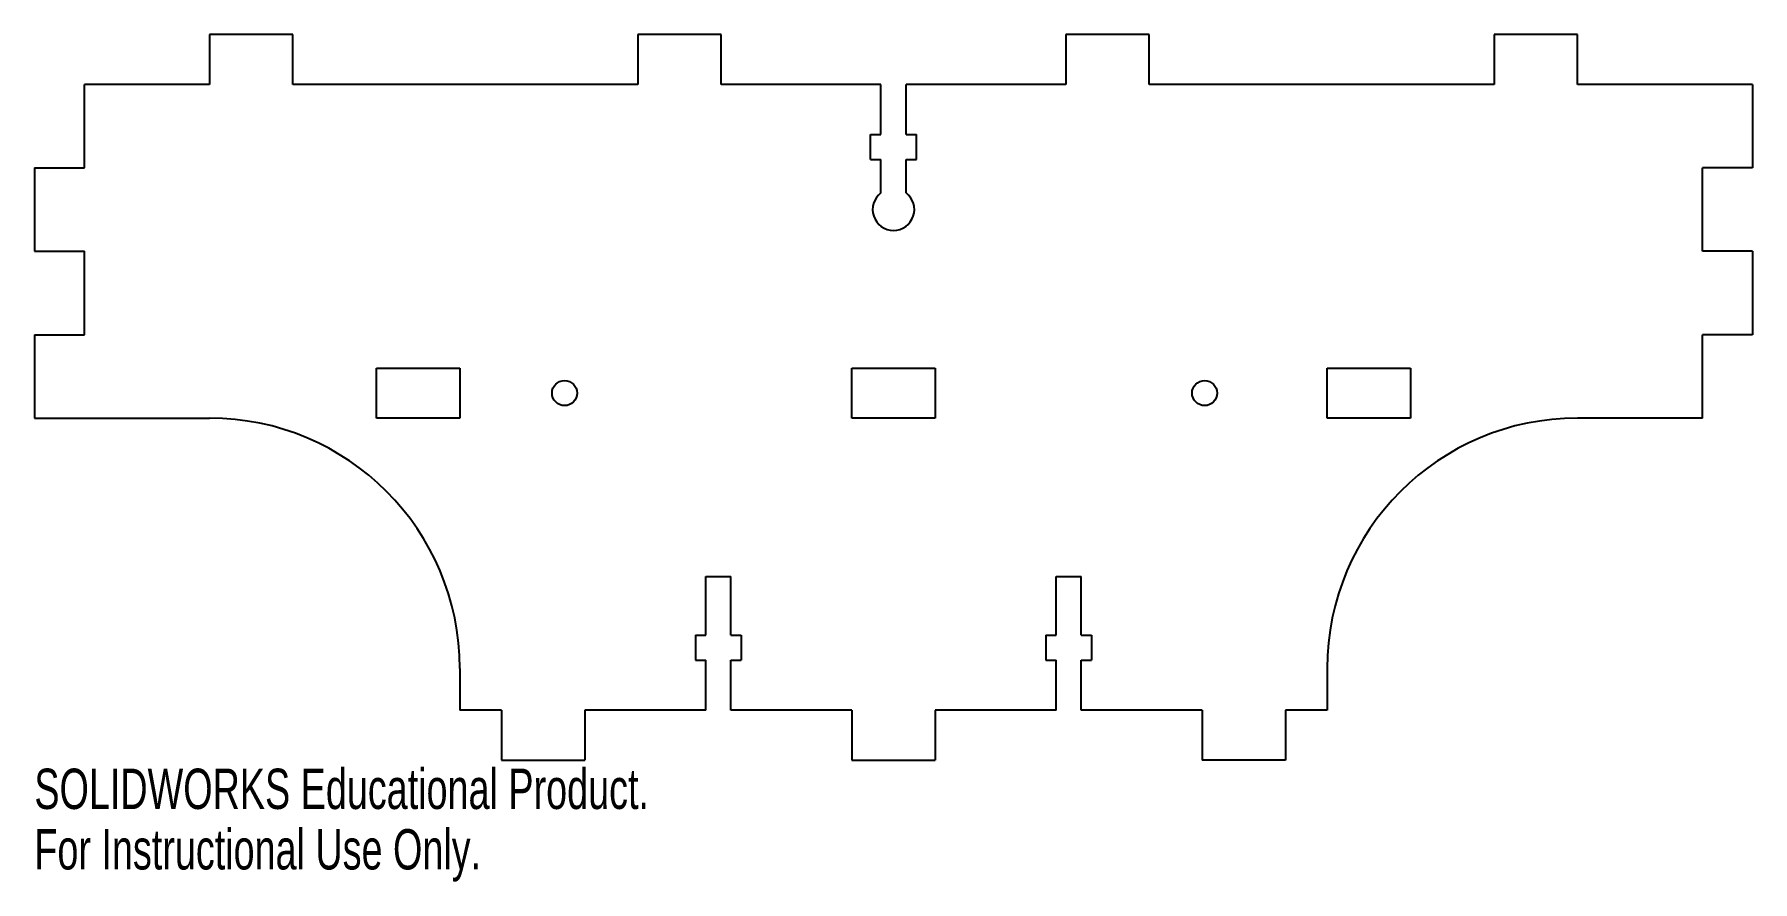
# Model space of a CAD drawing. Header units: millimetres. Extents: x -200 to 6, y -21 to 81.
import ezdxf

# ---------------------------------------------------------------- set-up
doc = ezdxf.new("R2010")
doc.units = ezdxf.units.MM
doc.styles.add('SLDTEXTSTYLE0', font='TXT', dxfattribs={"width": 0.7})

msp = doc.modelspace()

# ---------------------------------------------------------------- linework, layer by layer
at = {"color": 7, "linetype": 'Continuous', "lineweight": 25}
for p, q in [((-169, 81), (-179, 81)), ((-179, 81), (-179, 75)), ((-169, 75), (-169, 81)), ((-117.67, 81), (-127.67, 81)), ((-127.67, 81), (-127.67, 75)), ((-117.67, 75), (-117.67, 81)), ((-66.33, 81), (-76.33, 81)), ((-76.33, 81), (-76.33, 75)), ((-66.33, 75), (-66.33, 81)), ((-15, 81), (-25, 81)), ((-25, 81), (-25, 75)), ((-15, 75), (-15, 81)), ((-179, 75), (-194, 75)), ((-194, 65), (-194, 75)), ((-127.67, 75), (-169, 75)), ((-98.5, 75), (-117.67, 75)), ((-98.5, 69), (-98.5, 75)), ((-76.33, 75), (-95.5, 75)), ((-95.5, 69), (-95.5, 75)), ((-25, 75), (-66.33, 75)), ((6, 75), (-15, 75)), ((6, 75), (6, 65)), ((-99.75, 66), (-99.75, 69)), ((-99.75, 69), (-98.5, 69)), ((-95.5, 69), (-94.25, 69)), ((-94.25, 66), (-94.25, 69)), ((-99.75, 66), (-98.5, 66)), ((-98.5, 62), (-98.5, 66)), ((-95.5, 62), (-95.5, 66)), ((-95.5, 66), (-94.25, 66)), ((-200, 65), (-194, 65)), ((-200, 65), (-200, 55)), ((0, 55), (0, 65)), ((6, 65), (0, 65)), ((-200, 55), (-194, 55)), ((-194, 45), (-194, 55)), ((6, 55), (0, 55)), ((6, 55), (6, 45)), ((-200, 45), (-194, 45)), ((-200, 45), (-200, 35)), ((0, 35), (0, 45)), ((6, 45), (0, 45)), ((-159, 35), (-159, 41)), ((-159, 41), (-149, 41)), ((-149, 41), (-149, 35)), ((-102, 35), (-102, 41)), ((-102, 41), (-92, 41)), ((-92, 41), (-92, 35)), ((-45, 35), (-45, 41)), ((-45, 41), (-35, 41)), ((-35, 41), (-35, 35)), ((-200, 35), (-179, 35)), ((-149, 35), (-159, 35)), ((-92, 35), (-102, 35)), ((-35, 35), (-45, 35)), ((0, 35), (-15, 35)), ((-119.5, 9), (-119.5, 16)), ((-119.5, 16), (-116.5, 16)), ((-116.5, 9), (-116.5, 16)), ((-77.5, 9), (-77.5, 16)), ((-77.5, 16), (-74.5, 16)), ((-74.5, 9), (-74.5, 16)), ((-120.75, 9), (-120.75, 6)), ((-120.75, 9), (-119.5, 9)), ((-116.5, 9), (-115.25, 9)), ((-115.25, 9), (-115.25, 6)), ((-78.75, 9), (-78.75, 6)), ((-78.75, 9), (-77.5, 9)), ((-74.5, 9), (-73.25, 9)), ((-73.25, 9), (-73.25, 6)), ((-149, 5), (-149, 0)), ((-120.75, 6), (-119.5, 6)), ((-119.5, 0), (-119.5, 6)), ((-116.5, 6), (-115.25, 6)), ((-116.5, 0), (-116.5, 6)), ((-78.75, 6), (-77.5, 6)), ((-77.5, 0), (-77.5, 6)), ((-74.5, 6), (-73.25, 6)), ((-74.5, 0), (-74.5, 6)), ((-45, 5), (-45, 0)), ((-144, 0), (-149, 0)), ((-144, 0), (-144, -6)), ((-134, 0), (-134, -6)), ((-119.5, 0), (-134, 0)), ((-102, 0), (-116.5, 0)), ((-102, 0), (-102, -6)), ((-92, 0), (-92, -6)), ((-77.5, 0), (-92, 0)), ((-60, 0), (-74.5, 0)), ((-60, 0), (-60, -6)), ((-50, 0), (-50, -6)), ((-45, 0), (-50, 0)), ((-144, -6), (-134, -6)), ((-102, -6), (-92, -6)), ((-50, -6), (-60, -6))]:
    msp.add_line(p, q, dxfattribs=at)
for centre in [(-136.44, 38), (-59.71, 38)]:
    msp.add_circle(centre, 1.5, dxfattribs=at)
for centre, radius, start, end in [((-97, 60), 2.5, 126.8699, 53.1301), ((-179, 5), 30, 0, 90), ((-15, 5), 30, 90, 180)]:
    msp.add_arc(centre, radius, start, end, dxfattribs=at)

# ---------------------------------------------------------------- texts
at = {"color": 7, "linetype": 'Continuous', "char_height": 4.8336, "attachment_point": 1, "style": 'SLDTEXTSTYLE0'}
for s, insert in [('SOLIDWORKS Educational Product.', (-200, -7.02)), ('For Instructional Use Only.', (-200, -14.27))]:
    msp.add_mtext(s, dxfattribs=dict(at, insert=insert))

doc.saveas('drawing.dxf')
